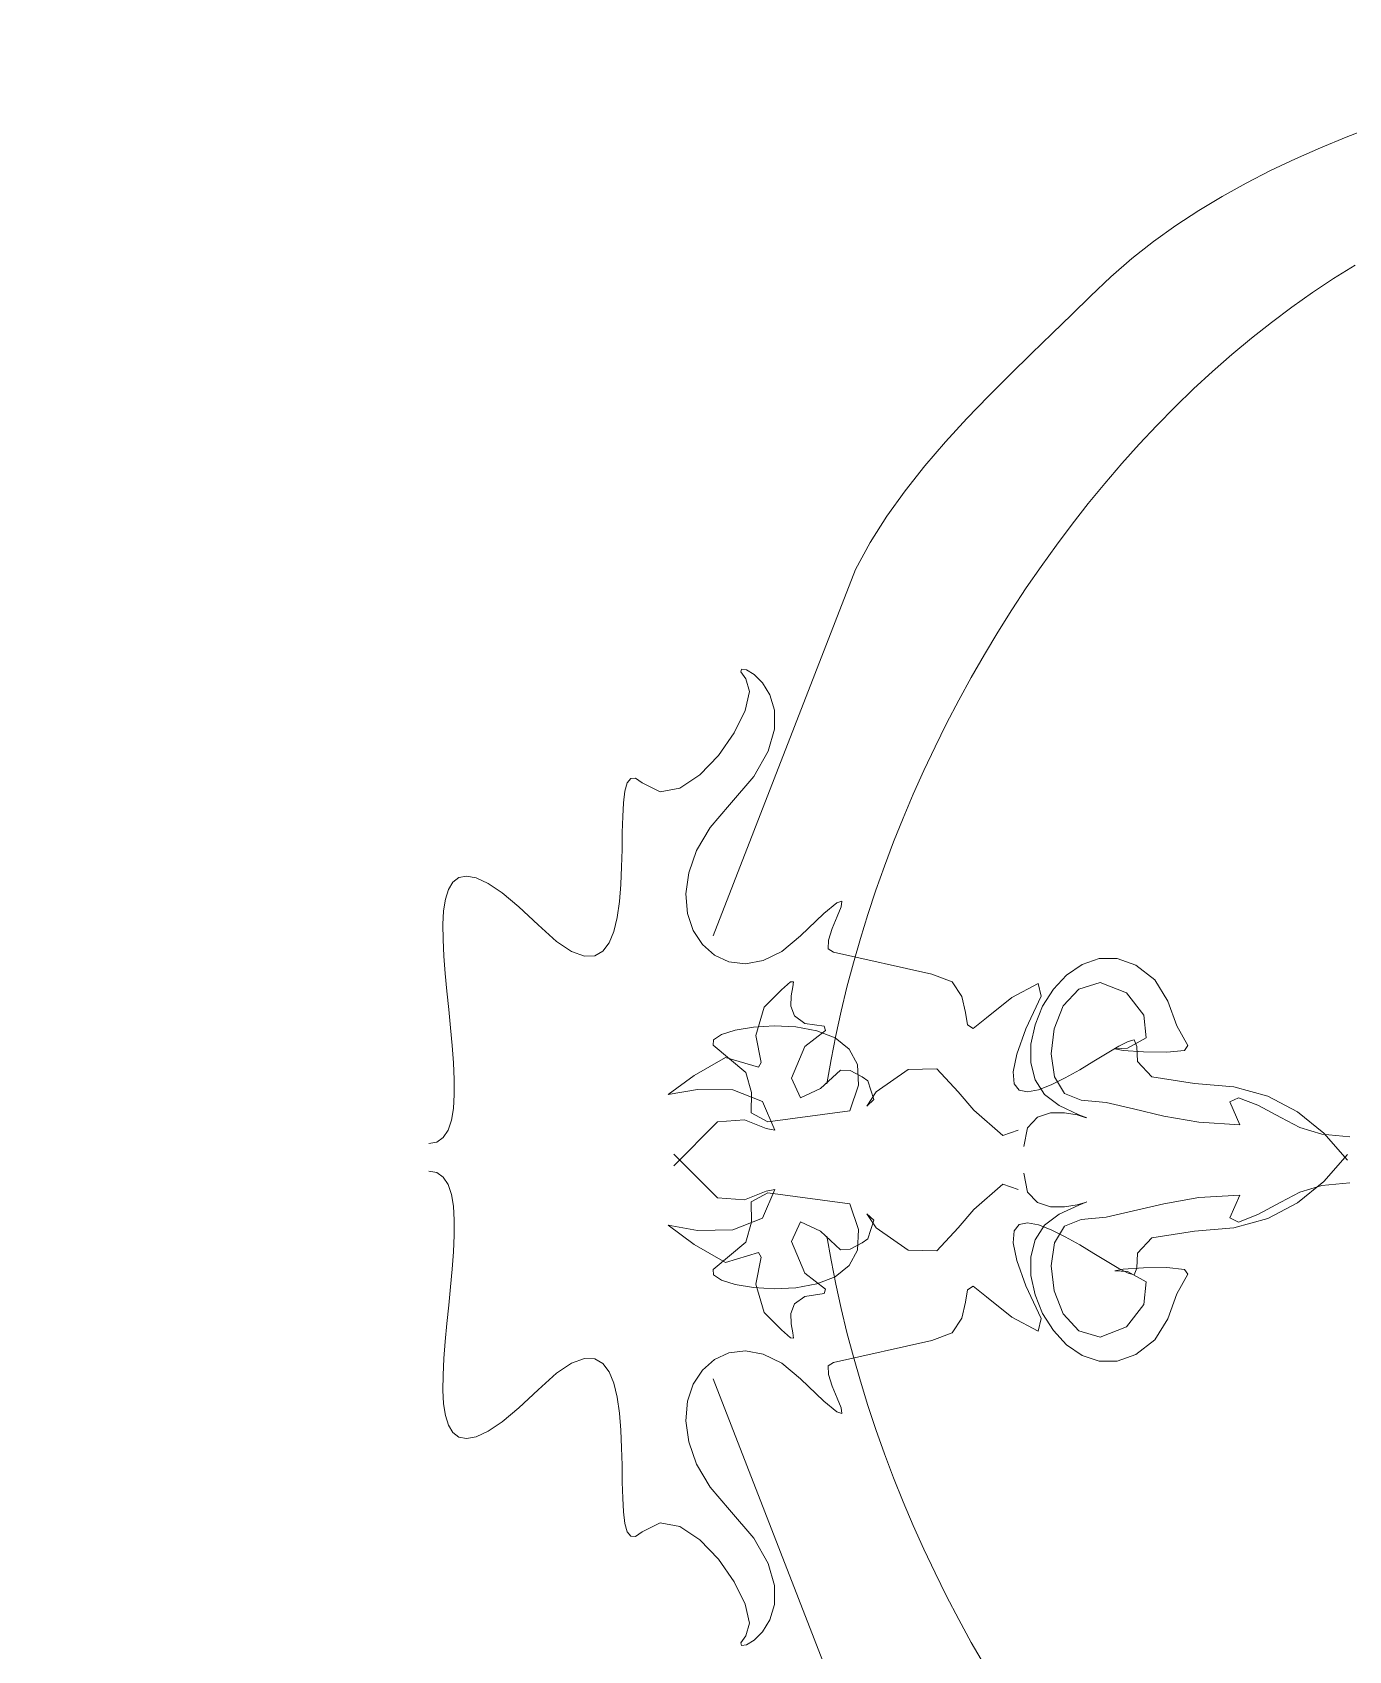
# Model space of a CAD drawing. Header units: centimetres. Extents: x -377343 to 693706, y 194584 to 813780.
# Drawn here: x 209180.1 to 209234.3, y 498981.6 to 499048.2 of the extents above; entities that cross this region are included whole.
import ezdxf

# ---------------------------------------------------------------- set-up
doc = ezdxf.new("R2010")
doc.units = ezdxf.units.CM
doc.layers.add('PIPA', color=11, linetype='Continuous')
doc.layers.add('TEXT', color=7, linetype='Continuous')

msp = doc.modelspace()

# ---------------------------------------------------------------- linework, layer by layer
at = {"layer": 'PIPA', "lineweight": 35, "extrusion": (0, 0.816497, 0.57735), "elevation": 193451.324}
msp.add_lwpolyline([(-421704.212, -325591.681), (-159560.265, -63447.734), (377343.333, -600351.331), (-158232.47, -1135927.133), (-693706.405, -600453.199), (-454216.825, -360963.619)], dxfattribs=at)
at = {"layer": 'TEXT', "color": 2, "linetype": 'Continuous', "lineweight": 13}
for p, q in [((209235.314, 499044.336), (209234.25, 499043.924)), ((209233.197, 499043.491), (209232.159, 499043.033)), ((209234.25, 499043.924), (209233.197, 499043.491)), ((209232.159, 499043.033), (209231.136, 499042.549)), ((209230.13, 499042.034), (209229.144, 499041.488)), ((209231.136, 499042.549), (209230.13, 499042.034)), ((209229.144, 499041.488), (209228.178, 499040.906)), ((209228.178, 499040.906), (209227.235, 499040.286)), ((209227.235, 499040.286), (209226.315, 499039.626)), ((209226.315, 499039.626), (209225.421, 499038.922)), ((209225.421, 499038.922), (209224.555, 499038.173)), ((209224.555, 499038.173), (209223.717, 499037.376)), ((209232.866, 499037.526), (209233.733, 499038.103)), ((209232.866, 499037.526), (209233.733, 499038.103)), ((209233.733, 499038.103), (209234.614, 499038.654)), ((209233.733, 499038.103), (209234.614, 499038.654)), ((209223.717, 499037.376), (209222.954, 499036.625)), ((209232.012, 499036.923), (209232.866, 499037.526)), ((209232.012, 499036.923), (209232.866, 499037.526)), ((209231.173, 499036.296), (209232.012, 499036.923)), ((209231.173, 499036.296), (209232.012, 499036.923)), ((209222.954, 499036.625), (209222.139, 499035.838)), ((209230.348, 499035.644), (209231.173, 499036.296)), ((209230.348, 499035.644), (209231.173, 499036.296)), ((209222.139, 499035.838), (209221.285, 499035.015)), ((209229.539, 499034.97), (209230.348, 499035.644)), ((209229.539, 499034.97), (209230.348, 499035.644)), ((209221.285, 499035.015), (209220.406, 499034.156)), ((209228.744, 499034.273), (209229.539, 499034.97)), ((209228.744, 499034.273), (209229.539, 499034.97)), ((209220.406, 499034.156), (209219.513, 499033.263)), ((209227.964, 499033.554), (209228.744, 499034.273)), ((209227.964, 499033.554), (209228.744, 499034.273)), ((209227.2, 499032.815), (209227.964, 499033.554)), ((209227.2, 499032.815), (209227.964, 499033.554)), ((209219.513, 499033.263), (209218.622, 499032.337)), ((209226.452, 499032.055), (209227.2, 499032.815)), ((209226.452, 499032.055), (209227.2, 499032.815)), ((209218.622, 499032.337), (209217.744, 499031.378)), ((209225.72, 499031.277), (209226.452, 499032.055)), ((209225.72, 499031.277), (209226.452, 499032.055)), ((209217.744, 499031.378), (209216.894, 499030.386)), ((209225.005, 499030.48), (209225.72, 499031.277)), ((209225.005, 499030.48), (209225.72, 499031.277)), ((209216.894, 499030.386), (209216.084, 499029.363)), ((209224.306, 499029.665), (209225.005, 499030.48)), ((209224.306, 499029.665), (209225.005, 499030.48)), ((209216.084, 499029.363), (209215.329, 499028.31)), ((209223.624, 499028.834), (209224.306, 499029.665)), ((209223.624, 499028.834), (209224.306, 499029.665)), ((209222.959, 499027.987), (209223.624, 499028.834)), ((209222.959, 499027.987), (209223.624, 499028.834)), ((209215.329, 499028.31), (209214.641, 499027.227)), ((209222.312, 499027.124), (209222.959, 499027.987)), ((209222.312, 499027.124), (209222.959, 499027.987)), ((209214.641, 499027.227), (209214.033, 499026.115)), ((209221.682, 499026.248), (209222.312, 499027.124)), ((209221.682, 499026.248), (209222.312, 499027.124)), ((209214.033, 499026.115), (209208.177, 499011.026)), ((209221.071, 499025.357), (209221.682, 499026.248)), ((209221.071, 499025.357), (209221.682, 499026.248)), ((209220.477, 499024.454), (209221.071, 499025.357)), ((209220.477, 499024.454), (209221.071, 499025.357)), ((209219.903, 499023.539), (209220.477, 499024.454)), ((209219.903, 499023.539), (209220.477, 499024.454)), ((209219.347, 499022.612), (209219.903, 499023.539)), ((209219.347, 499022.612), (209219.903, 499023.539)), ((209209.342, 499022.019), (209209.31, 499021.897)), ((209209.551, 499021.981), (209209.342, 499022.019)), ((209218.81, 499021.676), (209219.347, 499022.612)), ((209218.81, 499021.676), (209219.347, 499022.612)), ((209209.31, 499021.897), (209209.529, 499021.611)), ((209209.529, 499021.611), (209209.677, 499021.095)), ((209209.866, 499021.789), (209209.551, 499021.981)), ((209210.211, 499021.445), (209209.866, 499021.789)), ((209210.515, 499020.953), (209210.211, 499021.445)), ((209218.292, 499020.73), (209218.81, 499021.676)), ((209218.292, 499020.73), (209218.81, 499021.676)), ((209209.677, 499021.095), (209209.493, 499020.309)), ((209210.705, 499020.319), (209210.515, 499020.953)), ((209217.794, 499019.774), (209218.292, 499020.73)), ((209217.794, 499019.774), (209218.292, 499020.73)), ((209209.493, 499020.309), (209209.046, 499019.386)), ((209210.706, 499019.546), (209210.705, 499020.319)), ((209209.046, 499019.386), (209208.403, 499018.458)), ((209210.447, 499018.637), (209210.706, 499019.546)), ((209217.316, 499018.811), (209217.794, 499019.774)), ((209217.316, 499018.811), (209217.794, 499019.774)), ((209216.858, 499017.841), (209217.316, 499018.811)), ((209216.858, 499017.841), (209217.316, 499018.811)), ((209208.403, 499018.458), (209207.633, 499017.657)), ((209209.853, 499017.598), (209210.447, 499018.637)), ((209204.783, 499017.515), (209204.641, 499017.325)), ((209204.983, 499017.526), (209204.783, 499017.515)), ((209205.25, 499017.332), (209204.983, 499017.526)), ((209205.988, 499016.962), (209205.25, 499017.332)), ((209207.633, 499017.657), (209206.805, 499017.114)), ((209208.853, 499016.431), (209209.853, 499017.598)), ((209216.421, 499016.865), (209216.858, 499017.841)), ((209216.421, 499016.865), (209216.858, 499017.841)), ((209204.545, 499016.983), (209204.486, 499016.512)), ((209204.641, 499017.325), (209204.545, 499016.983)), ((209206.805, 499017.114), (209205.988, 499016.962)), ((209216.004, 499015.882), (209216.421, 499016.865)), ((209216.004, 499015.882), (209216.421, 499016.865)), ((209204.486, 499016.512), (209204.453, 499015.94)), ((209208.05, 499015.488), (209208.853, 499016.431)), ((209204.453, 499015.94), (209204.436, 499015.29)), ((209207.497, 499014.544), (209208.05, 499015.488)), ((209215.608, 499014.895), (209216.004, 499015.882)), ((209215.608, 499014.895), (209216.004, 499015.882)), ((209204.436, 499015.29), (209204.424, 499014.59)), ((209215.234, 499013.904), (209215.608, 499014.895)), ((209215.234, 499013.904), (209215.608, 499014.895)), ((209204.424, 499014.59), (209204.408, 499013.864)), ((209207.173, 499013.625), (209207.497, 499014.544)), ((209197.703, 499013.428), (209197.456, 499013.242)), ((209198.023, 499013.489), (209197.703, 499013.428)), ((209198.423, 499013.412), (209198.023, 499013.489)), ((209198.911, 499013.184), (209198.423, 499013.412)), ((209204.408, 499013.864), (209204.377, 499013.138)), ((209207.056, 499012.753), (209207.173, 499013.625)), ((209214.881, 499012.91), (209215.234, 499013.904)), ((209214.881, 499012.91), (209215.234, 499013.904)), ((209197.274, 499012.943), (209197.15, 499012.544)), ((209197.456, 499013.242), (209197.274, 499012.943)), ((209199.493, 499012.795), (209198.911, 499013.184)), ((209200.177, 499012.229), (209199.493, 499012.795)), ((209204.377, 499013.138), (209204.32, 499012.437)), ((209207.125, 499011.954), (209207.056, 499012.753)), ((209214.549, 499011.914), (209214.881, 499012.91)), ((209214.549, 499011.914), (209214.881, 499012.91)), ((209197.077, 499012.058), (209197.047, 499011.496)), ((209197.15, 499012.544), (209197.077, 499012.058)), ((209200.971, 499011.477), (209200.177, 499012.229)), ((209204.32, 499012.437), (209204.228, 499011.786)), ((209213.275, 499012.394), (209212.739, 499011.952)), ((209213.482, 499012.453), (209213.275, 499012.394)), ((209213.291, 499011.819), (209213.456, 499012.227)), ((209213.456, 499012.227), (209213.482, 499012.453)), ((209197.047, 499011.496), (209197.053, 499010.871)), ((209201.719, 499010.802), (209200.971, 499011.477)), ((209204.228, 499011.786), (209204.09, 499011.213)), ((209207.358, 499011.25), (209207.125, 499011.954)), ((209212.739, 499011.952), (209211.781, 499011.026)), ((209212.923, 499010.851), (209213.082, 499011.326)), ((209213.082, 499011.326), (209213.291, 499011.819)), ((209214.24, 499010.916), (209214.549, 499011.914)), ((209214.24, 499010.916), (209214.549, 499011.914)), ((209197.053, 499010.871), (209197.088, 499010.196)), ((209202.349, 499010.382), (209201.719, 499010.802)), ((209203.895, 499010.741), (209203.634, 499010.396)), ((209204.09, 499011.213), (209203.895, 499010.741)), ((209207.734, 499010.666), (209207.358, 499011.25)), ((209208.231, 499010.227), (209207.734, 499010.666)), ((209211.781, 499011.026), (209211.001, 499010.387)), ((209212.908, 499010.492), (209212.923, 499010.851)), ((209213.953, 499009.917), (209214.24, 499010.916)), ((209213.953, 499009.917), (209214.24, 499010.916)), ((209197.088, 499010.196), (209197.144, 499009.483)), ((209202.872, 499010.191), (209202.349, 499010.382)), ((209203.297, 499010.205), (209202.872, 499010.191)), ((209203.634, 499010.396), (209203.297, 499010.205)), ((209208.828, 499009.955), (209208.231, 499010.227)), ((209210.234, 499010.011), (209209.503, 499009.875)), ((209211.001, 499010.387), (209210.234, 499010.011)), ((209213.132, 499010.351), (209212.908, 499010.492)), ((209217.186, 499009.45), (209213.132, 499010.351)), ((209223.369, 499009.853), (209224.07, 499010.095)), ((209223.369, 499009.853), (209224.07, 499010.095)), ((209224.07, 499010.095), (209224.817, 499010.099)), ((209224.07, 499010.095), (209224.817, 499010.099)), ((209224.817, 499010.099), (209225.592, 499009.821)), ((209224.817, 499010.099), (209225.592, 499009.821)), ((209197.144, 499009.483), (209197.214, 499008.746)), ((209209.503, 499009.875), (209208.828, 499009.955)), ((209213.688, 499008.918), (209213.953, 499009.917)), ((209213.688, 499008.918), (209213.953, 499009.917)), ((209218.025, 499009.129), (209217.186, 499009.45)), ((209222.189, 499008.825), (209222.736, 499009.415)), ((209222.189, 499008.825), (209222.736, 499009.415)), ((209222.736, 499009.415), (209223.369, 499009.853)), ((209222.736, 499009.415), (209223.369, 499009.853)), ((209225.592, 499009.821), (209226.374, 499009.218)), ((209225.592, 499009.821), (209226.374, 499009.218)), ((209197.214, 499008.746), (209197.29, 499007.995)), ((209210.271, 499008.092), (209210.997, 499008.806)), ((209210.271, 499008.092), (209210.997, 499008.806)), ((209210.997, 499008.806), (209211.369, 499009.128)), ((209210.997, 499008.806), (209211.369, 499009.128)), ((209211.369, 499009.128), (209211.489, 499009.139)), ((209211.369, 499009.128), (209211.489, 499009.139)), ((209211.462, 499008.922), (209211.391, 499008.559)), ((209211.462, 499008.922), (209211.391, 499008.559)), ((209211.489, 499009.139), (209211.462, 499008.922)), ((209211.489, 499009.139), (209211.462, 499008.922)), ((209213.447, 499007.92), (209213.688, 499008.918)), ((209213.447, 499007.92), (209213.688, 499008.918)), ((209218.42, 499008.532), (209218.025, 499009.129)), ((209221.557, 499009.066), (209220.472, 499008.482)), ((209221.69, 499008.549), (209221.557, 499009.066)), ((209221.748, 499008.125), (209222.189, 499008.825)), ((209221.748, 499008.125), (209222.189, 499008.825)), ((209223.233, 499008.837), (209222.596, 499008.145)), ((209223.233, 499008.837), (209222.596, 499008.145)), ((209224.122, 499009.105), (209223.233, 499008.837)), ((209224.122, 499009.105), (209223.233, 499008.837)), ((209225.2, 499008.683), (209224.122, 499009.105)), ((209225.2, 499008.683), (209224.122, 499009.105)), ((209225.909, 499007.754), (209225.2, 499008.683)), ((209225.909, 499007.754), (209225.2, 499008.683)), ((209226.374, 499009.218), (209226.899, 499008.342)), ((209226.374, 499009.218), (209226.899, 499008.342)), ((209197.29, 499007.995), (209197.366, 499007.244)), ((209209.937, 499006.924), (209210.271, 499008.092)), ((209209.937, 499006.924), (209210.271, 499008.092)), ((209211.391, 499008.559), (209211.38, 499008.134)), ((209211.391, 499008.559), (209211.38, 499008.134)), ((209211.38, 499008.134), (209211.534, 499007.727)), ((209211.38, 499008.134), (209211.534, 499007.727)), ((209218.565, 499007.873), (209218.42, 499008.532)), ((209220.472, 499008.482), (209219.438, 499007.648)), ((209221.061, 499007.192), (209221.69, 499008.549)), ((209221.433, 499007.359), (209221.748, 499008.125)), ((209221.433, 499007.359), (209221.748, 499008.125)), ((209222.596, 499008.145), (209222.216, 499007.2)), ((209222.596, 499008.145), (209222.216, 499007.2)), ((209226.899, 499008.342), (209227.275, 499007.316)), ((209226.899, 499008.342), (209227.275, 499007.316)), ((209211.534, 499007.727), (209211.955, 499007.423)), ((209211.534, 499007.727), (209211.955, 499007.423)), ((209211.955, 499007.423), (209212.748, 499007.304)), ((209211.955, 499007.423), (209212.748, 499007.304)), ((209213.228, 499006.924), (209213.447, 499007.92)), ((209213.228, 499006.924), (209213.447, 499007.92)), ((209218.654, 499007.364), (209218.565, 499007.873)), ((209218.88, 499007.218), (209218.654, 499007.364)), ((209219.438, 499007.648), (209218.88, 499007.218)), ((209221.263, 499006.569), (209221.433, 499007.359)), ((209221.263, 499006.569), (209221.433, 499007.359)), ((209226.006, 499006.825), (209225.909, 499007.754)), ((209226.006, 499006.825), (209225.909, 499007.754)), ((209197.366, 499007.244), (209197.434, 499006.505)), ((209208.189, 499006.748), (209208.177, 499006.522)), ((209208.516, 499006.963), (209208.189, 499006.748)), ((209209.089, 499007.145), (209208.516, 499006.963)), ((209209.837, 499007.273), (209209.089, 499007.145)), ((209210.692, 499007.325), (209209.837, 499007.273)), ((209210.154, 499005.806), (209209.937, 499006.924)), ((209210.154, 499005.806), (209209.937, 499006.924)), ((209211.584, 499007.282), (209210.692, 499007.325)), ((209212.442, 499007.121), (209211.584, 499007.282)), ((209212.799, 499007.124), (209211.948, 499006.469)), ((209212.799, 499007.124), (209211.948, 499006.469)), ((209213.199, 499006.822), (209212.442, 499007.121)), ((209212.748, 499007.304), (209212.799, 499007.124)), ((209212.748, 499007.304), (209212.799, 499007.124)), ((209213.033, 499005.93), (209213.228, 499006.924)), ((209213.033, 499005.93), (209213.228, 499006.924)), ((209213.783, 499006.364), (209213.199, 499006.822)), ((209220.684, 499006.161), (209221.061, 499007.192)), ((209222.216, 499007.2), (209222.095, 499006.169)), ((209222.216, 499007.2), (209222.095, 499006.169)), ((209225.265, 499006.675), (209224.885, 499006.481)), ((209225.248, 499006.403), (209226.006, 499006.825)), ((209225.248, 499006.403), (209226.006, 499006.825)), ((209225.519, 499006.747), (209225.265, 499006.675)), ((209225.621, 499006.466), (209225.519, 499006.747)), ((209227.275, 499007.316), (209227.725, 499006.515)), ((209227.275, 499007.316), (209227.725, 499006.515)), ((209197.434, 499006.505), (209197.486, 499005.791)), ((209207.393, 499005.281), (209208.682, 499006.023)), ((209207.393, 499005.281), (209208.682, 499006.023)), ((209208.177, 499006.522), (209209.529, 499005.396)), ((209208.682, 499006.023), (209210.046, 499005.614)), ((209208.682, 499006.023), (209210.046, 499005.614)), ((209211.948, 499006.469), (209211.397, 499005.164)), ((209211.948, 499006.469), (209211.397, 499005.164)), ((209214.126, 499005.724), (209213.783, 499006.364)), ((209220.532, 499005.421), (209220.684, 499006.161)), ((209221.259, 499005.799), (209221.263, 499006.569)), ((209221.259, 499005.799), (209221.263, 499006.569)), ((209222.095, 499006.169), (209222.239, 499005.223)), ((209222.095, 499006.169), (209222.239, 499005.223)), ((209224.407, 499006.199), (209223.861, 499005.865)), ((209224.885, 499006.481), (209224.407, 499006.199)), ((209224.727, 499006.372), (209225.248, 499006.403)), ((209224.727, 499006.372), (209225.248, 499006.403)), ((209225.064, 499006.307), (209224.727, 499006.372)), ((209225.064, 499006.307), (209224.727, 499006.372)), ((209225.895, 499006.248), (209225.064, 499006.307)), ((209225.895, 499006.248), (209225.064, 499006.307)), ((209225.659, 499005.846), (209225.621, 499006.466)), ((209226.858, 499006.236), (209225.895, 499006.248)), ((209226.858, 499006.236), (209225.895, 499006.248)), ((209227.588, 499006.311), (209226.858, 499006.236)), ((209227.588, 499006.311), (209226.858, 499006.236)), ((209227.725, 499006.515), (209227.588, 499006.311)), ((209227.725, 499006.515), (209227.588, 499006.311)), ((209197.486, 499005.791), (209197.516, 499005.114)), ((209209.529, 499005.396), (209209.762, 499004.57)), ((209210.046, 499005.614), (209210.154, 499005.806)), ((209210.046, 499005.614), (209210.154, 499005.806)), ((209212.598, 499004.739), (209213.424, 499005.502)), ((209212.598, 499004.739), (209213.424, 499005.502)), ((209212.861, 499004.939), (209213.033, 499005.93)), ((209212.861, 499004.939), (209213.033, 499005.93)), ((209213.424, 499005.502), (209213.816, 499005.485)), ((209213.424, 499005.502), (209213.816, 499005.485)), ((209213.816, 499005.485), (209214.308, 499005.218)), ((209213.816, 499005.485), (209214.308, 499005.218)), ((209214.157, 499004.883), (209214.126, 499005.724)), ((209214.888, 499004.601), (209216.214, 499005.527)), ((209214.888, 499004.601), (209216.214, 499005.527)), ((209216.214, 499005.527), (209217.39, 499005.552)), ((209216.214, 499005.527), (209217.39, 499005.552)), ((209217.39, 499005.552), (209218.266, 499004.601)), ((209217.39, 499005.552), (209218.266, 499004.601)), ((209220.574, 499004.938), (209220.532, 499005.421)), ((209221.439, 499005.092), (209221.259, 499005.799)), ((209221.439, 499005.092), (209221.259, 499005.799)), ((209223.275, 499005.513), (209222.679, 499005.176)), ((209223.861, 499005.865), (209223.275, 499005.513)), ((209226.247, 499005.227), (209225.659, 499005.846)), ((209197.516, 499005.114), (209197.515, 499004.487)), ((209206.33, 499004.488), (209207.393, 499005.281)), ((209206.33, 499004.488), (209207.393, 499005.281)), ((209207.539, 499004.703), (209206.33, 499004.488)), ((209207.539, 499004.703), (209206.33, 499004.488)), ((209208.99, 499004.685), (209207.539, 499004.703)), ((209208.99, 499004.685), (209207.539, 499004.703)), ((209210.21, 499004.203), (209208.99, 499004.685)), ((209210.21, 499004.203), (209208.99, 499004.685)), ((209211.397, 499005.164), (209211.773, 499004.351)), ((209211.397, 499005.164), (209211.773, 499004.351)), ((209211.773, 499004.351), (209212.598, 499004.739)), ((209211.773, 499004.351), (209212.598, 499004.739)), ((209213.808, 499003.819), (209214.157, 499004.883)), ((209214.308, 499005.218), (209214.55, 499005.051)), ((209214.308, 499005.218), (209214.55, 499005.051)), ((209214.55, 499005.051), (209214.788, 499004.284)), ((209214.55, 499005.051), (209214.788, 499004.284)), ((209220.781, 499004.678), (209220.574, 499004.938)), ((209221.124, 499004.607), (209220.781, 499004.678)), ((209221.575, 499004.689), (209221.124, 499004.607)), ((209221.824, 499004.49), (209221.439, 499005.092)), ((209221.824, 499004.49), (209221.439, 499005.092)), ((209222.103, 499004.89), (209221.575, 499004.689)), ((209222.679, 499005.176), (209222.103, 499004.89)), ((209222.239, 499005.223), (209222.65, 499004.531)), ((209222.239, 499005.223), (209222.65, 499004.531)), ((209227.996, 499004.945), (209226.247, 499005.227)), ((209229.625, 499004.812), (209227.996, 499004.945)), ((209231.026, 499004.419), (209229.625, 499004.812)), ((209197.515, 499004.487), (209197.477, 499003.922)), ((209209.762, 499004.57), (209209.746, 499003.744)), ((209210.722, 499003.024), (209210.21, 499004.203)), ((209210.722, 499003.024), (209210.21, 499004.203)), ((209214.5, 499004.017), (209214.888, 499004.601)), ((209214.5, 499004.017), (209214.888, 499004.601)), ((209214.788, 499004.284), (209214.5, 499004.017)), ((209214.788, 499004.284), (209214.5, 499004.017)), ((209218.266, 499004.601), (209218.908, 499003.842)), ((209218.266, 499004.601), (209218.908, 499003.842)), ((209222.433, 499004.038), (209221.824, 499004.49)), ((209222.433, 499004.038), (209221.824, 499004.49)), ((209223.242, 499003.661), (209222.433, 499004.038)), ((209223.242, 499003.661), (209222.433, 499004.038)), ((209222.65, 499004.531), (209223.333, 499004.263)), ((209222.65, 499004.531), (209223.333, 499004.263)), ((209223.333, 499004.263), (209224.369, 499004.158)), ((209223.333, 499004.263), (209224.369, 499004.158)), ((209224.369, 499004.158), (209225.487, 499003.906)), ((209224.369, 499004.158), (209225.487, 499003.906)), ((209229.463, 499004.189), (209229.812, 499004.361)), ((209229.463, 499004.189), (209229.812, 499004.361)), ((209229.865, 499003.25), (209229.463, 499004.189)), ((209229.865, 499003.25), (209229.463, 499004.189)), ((209229.812, 499004.361), (209230.611, 499004.052)), ((209229.812, 499004.361), (209230.611, 499004.052)), ((209230.611, 499004.052), (209231.555, 499003.549)), ((209230.611, 499004.052), (209231.555, 499003.549)), ((209232.244, 499003.778), (209231.026, 499004.419)), ((209197.394, 499003.432), (209197.258, 499003.029)), ((209197.477, 499003.922), (209197.394, 499003.432)), ((209206.555, 499001.561), (209208.357, 499003.362)), ((209206.555, 499001.561), (209208.357, 499003.362)), ((209208.357, 499003.362), (209209.47, 499003.45)), ((209208.357, 499003.362), (209209.47, 499003.45)), ((209209.47, 499003.45), (209210.359, 499003.087)), ((209209.47, 499003.45), (209210.359, 499003.087)), ((209209.746, 499003.744), (209210.429, 499003.369)), ((209210.429, 499003.369), (209213.808, 499003.819)), ((209218.908, 499003.842), (209220.101, 499002.808)), ((209218.908, 499003.842), (209220.101, 499002.808)), ((209221.126, 499003.126), (209221.53, 499003.561)), ((209221.126, 499003.126), (209221.53, 499003.561)), ((209221.53, 499003.561), (209222.074, 499003.738)), ((209221.53, 499003.561), (209222.074, 499003.738)), ((209222.074, 499003.738), (209222.654, 499003.739)), ((209222.074, 499003.738), (209222.654, 499003.739)), ((209222.654, 499003.739), (209223.166, 499003.649)), ((209222.654, 499003.739), (209223.166, 499003.649)), ((209223.166, 499003.649), (209223.504, 499003.55)), ((209223.166, 499003.649), (209223.504, 499003.55)), ((209223.565, 499003.526), (209223.242, 499003.661)), ((209223.565, 499003.526), (209223.242, 499003.661)), ((209223.504, 499003.55), (209223.565, 499003.526)), ((209223.504, 499003.55), (209223.565, 499003.526)), ((209225.487, 499003.906), (209226.739, 499003.606)), ((209225.487, 499003.906), (209226.739, 499003.606)), ((209226.739, 499003.606), (209228.18, 499003.355)), ((209226.739, 499003.606), (209228.18, 499003.355)), ((209228.18, 499003.355), (209229.865, 499003.25)), ((209228.18, 499003.355), (209229.865, 499003.25)), ((209231.555, 499003.549), (209232.342, 499003.137)), ((209231.555, 499003.549), (209232.342, 499003.137)), ((209233.322, 499002.899), (209232.244, 499003.778)), ((209197.064, 499002.726), (209196.802, 499002.534)), ((209197.258, 499003.029), (209197.064, 499002.726)), ((209210.359, 499003.087), (209210.722, 499003.024)), ((209210.359, 499003.087), (209210.722, 499003.024)), ((209220.101, 499002.808), (209220.744, 499003.024)), ((209220.101, 499002.808), (209220.744, 499003.024)), ((209220.969, 499002.349), (209221.126, 499003.126)), ((209220.969, 499002.349), (209221.126, 499003.126)), ((209232.342, 499003.137), (209233.248, 499002.856)), ((209232.342, 499003.137), (209233.248, 499002.856)), ((209233.248, 499002.856), (209234.397, 499002.745)), ((209233.248, 499002.856), (209234.397, 499002.745)), ((209234.302, 499001.792), (209233.322, 499002.899)), ((209196.802, 499002.534), (209196.466, 499002.468)), ((209206.555, 499002.041), (209208.357, 499000.239)), ((209206.555, 499002.041), (209208.357, 499000.239)), ((209234.302, 499002.018), (209233.322, 499000.911)), ((209196.802, 499001.275), (209196.466, 499001.342)), ((209197.064, 499001.084), (209196.802, 499001.275)), ((209197.258, 499000.781), (209197.064, 499001.084)), ((209197.394, 499000.378), (209197.258, 499000.781)), ((209218.908, 498999.76), (209220.101, 499000.794)), ((209218.908, 498999.76), (209220.101, 499000.794)), ((209220.101, 499000.794), (209220.744, 499000.577)), ((209220.101, 499000.794), (209220.744, 499000.577)), ((209220.969, 499001.253), (209221.126, 499000.476)), ((209220.969, 499001.253), (209221.126, 499000.476)), ((209233.322, 499000.911), (209232.244, 499000.032)), ((209232.342, 499000.464), (209233.248, 499000.746)), ((209232.342, 499000.464), (209233.248, 499000.746)), ((209233.248, 499000.746), (209234.397, 499000.857)), ((209233.248, 499000.746), (209234.397, 499000.857)), ((209197.477, 498999.888), (209197.394, 499000.378)), ((209208.357, 499000.239), (209209.47, 499000.152)), ((209208.357, 499000.239), (209209.47, 499000.152)), ((209209.47, 499000.152), (209210.359, 499000.514)), ((209209.47, 499000.152), (209210.359, 499000.514)), ((209209.746, 499000.066), (209210.429, 499000.441)), ((209209.762, 498999.24), (209209.746, 499000.066)), ((209210.722, 499000.577), (209210.21, 498999.398)), ((209210.722, 499000.577), (209210.21, 498999.398)), ((209210.359, 499000.514), (209210.722, 499000.577)), ((209210.359, 499000.514), (209210.722, 499000.577)), ((209210.429, 499000.441), (209213.808, 498999.991)), ((209221.126, 499000.476), (209221.53, 499000.04)), ((209221.126, 499000.476), (209221.53, 499000.04)), ((209221.53, 499000.04), (209222.074, 498999.864)), ((209221.53, 499000.04), (209222.074, 498999.864)), ((209223.166, 498999.953), (209223.504, 499000.051)), ((209223.166, 498999.953), (209223.504, 499000.051)), ((209223.565, 499000.075), (209223.242, 498999.94)), ((209223.565, 499000.075), (209223.242, 498999.94)), ((209223.504, 499000.051), (209223.565, 499000.075)), ((209223.504, 499000.051), (209223.565, 499000.075)), ((209225.487, 498999.695), (209226.739, 498999.995)), ((209225.487, 498999.695), (209226.739, 498999.995)), ((209226.739, 498999.995), (209228.18, 499000.246)), ((209226.739, 498999.995), (209228.18, 499000.246)), ((209228.18, 499000.246), (209229.865, 499000.352)), ((209228.18, 499000.246), (209229.865, 499000.352)), ((209229.865, 499000.352), (209229.463, 498999.412)), ((209229.865, 499000.352), (209229.463, 498999.412)), ((209230.611, 498999.549), (209231.555, 499000.053)), ((209230.611, 498999.549), (209231.555, 499000.053)), ((209232.244, 499000.032), (209231.026, 498999.391)), ((209231.555, 499000.053), (209232.342, 499000.464)), ((209231.555, 499000.053), (209232.342, 499000.464)), ((209197.515, 498999.323), (209197.477, 498999.888)), ((209210.21, 498999.398), (209208.99, 498998.916)), ((209210.21, 498999.398), (209208.99, 498998.916)), ((209213.808, 498999.991), (209214.157, 498998.927)), ((209214.788, 498999.317), (209214.5, 498999.584)), ((209214.5, 498999.584), (209214.888, 498999)), ((209214.788, 498999.317), (209214.5, 498999.584)), ((209214.5, 498999.584), (209214.888, 498999)), ((209218.266, 498999), (209218.908, 498999.76)), ((209218.266, 498999), (209218.908, 498999.76)), ((209222.433, 498999.564), (209221.824, 498999.111)), ((209222.433, 498999.564), (209221.824, 498999.111)), ((209222.074, 498999.864), (209222.654, 498999.862)), ((209222.074, 498999.864), (209222.654, 498999.862)), ((209223.242, 498999.94), (209222.433, 498999.564)), ((209223.242, 498999.94), (209222.433, 498999.564)), ((209222.65, 498999.07), (209223.333, 498999.338)), ((209222.65, 498999.07), (209223.333, 498999.338)), ((209222.654, 498999.862), (209223.166, 498999.953)), ((209222.654, 498999.862), (209223.166, 498999.953)), ((209223.333, 498999.338), (209224.369, 498999.444)), ((209223.333, 498999.338), (209224.369, 498999.444)), ((209224.369, 498999.444), (209225.487, 498999.695)), ((209224.369, 498999.444), (209225.487, 498999.695)), ((209229.463, 498999.412), (209229.812, 498999.24)), ((209229.463, 498999.412), (209229.812, 498999.24)), ((209231.026, 498999.391), (209229.625, 498998.998)), ((209229.812, 498999.24), (209230.611, 498999.549)), ((209229.812, 498999.24), (209230.611, 498999.549)), ((209197.486, 498998.019), (209197.516, 498998.696)), ((209197.516, 498998.696), (209197.515, 498999.323)), ((209207.539, 498998.898), (209206.33, 498999.113)), ((209206.33, 498999.113), (209207.393, 498998.321)), ((209207.539, 498998.898), (209206.33, 498999.113)), ((209206.33, 498999.113), (209207.393, 498998.321)), ((209208.99, 498998.916), (209207.539, 498998.898)), ((209208.99, 498998.916), (209207.539, 498998.898)), ((209209.529, 498998.414), (209209.762, 498999.24)), ((209211.397, 498998.437), (209211.773, 498999.251)), ((209211.397, 498998.437), (209211.773, 498999.251)), ((209211.773, 498999.251), (209212.598, 498998.863)), ((209211.773, 498999.251), (209212.598, 498998.863)), ((209212.598, 498998.863), (209213.424, 498998.1)), ((209212.598, 498998.863), (209213.424, 498998.1)), ((209212.861, 498998.663), (209213.033, 498997.672)), ((209212.861, 498998.663), (209213.033, 498997.672)), ((209214.157, 498998.927), (209214.126, 498998.086)), ((209214.55, 498998.55), (209214.788, 498999.317)), ((209214.55, 498998.55), (209214.788, 498999.317)), ((209214.888, 498999), (209216.214, 498998.075)), ((209214.888, 498999), (209216.214, 498998.075)), ((209217.39, 498998.05), (209218.266, 498999)), ((209217.39, 498998.05), (209218.266, 498999)), ((209220.574, 498998.872), (209220.532, 498998.389)), ((209220.781, 498999.132), (209220.574, 498998.872)), ((209221.124, 498999.203), (209220.781, 498999.132)), ((209221.575, 498999.121), (209221.124, 498999.203)), ((209221.824, 498999.111), (209221.439, 498998.51)), ((209221.824, 498999.111), (209221.439, 498998.51)), ((209222.103, 498998.92), (209221.575, 498999.121)), ((209222.679, 498998.634), (209222.103, 498998.92)), ((209222.239, 498998.378), (209222.65, 498999.07)), ((209222.239, 498998.378), (209222.65, 498999.07)), ((209227.996, 498998.865), (209226.247, 498998.583)), ((209229.625, 498998.998), (209227.996, 498998.865)), ((209197.434, 498997.305), (209197.486, 498998.019)), ((209207.393, 498998.321), (209208.682, 498997.578)), ((209207.393, 498998.321), (209208.682, 498997.578)), ((209208.177, 498997.288), (209209.529, 498998.414)), ((209211.948, 498997.132), (209211.397, 498998.437)), ((209211.948, 498997.132), (209211.397, 498998.437)), ((209213.424, 498998.1), (209213.816, 498998.116)), ((209213.424, 498998.1), (209213.816, 498998.116)), ((209214.126, 498998.086), (209213.783, 498997.446)), ((209213.816, 498998.116), (209214.308, 498998.383)), ((209213.816, 498998.116), (209214.308, 498998.383)), ((209214.308, 498998.383), (209214.55, 498998.55)), ((209214.308, 498998.383), (209214.55, 498998.55)), ((209216.214, 498998.075), (209217.39, 498998.05)), ((209216.214, 498998.075), (209217.39, 498998.05)), ((209220.532, 498998.389), (209220.684, 498997.649)), ((209221.439, 498998.51), (209221.259, 498997.802)), ((209221.439, 498998.51), (209221.259, 498997.802)), ((209222.095, 498997.433), (209222.239, 498998.378)), ((209222.095, 498997.433), (209222.239, 498998.378)), ((209223.275, 498998.297), (209222.679, 498998.634)), ((209223.861, 498997.945), (209223.275, 498998.297)), ((209226.247, 498998.583), (209225.659, 498997.964)), ((209208.682, 498997.578), (209210.046, 498997.987)), ((209208.682, 498997.578), (209210.046, 498997.987)), ((209210.154, 498997.795), (209209.937, 498996.677)), ((209210.154, 498997.795), (209209.937, 498996.677)), ((209210.046, 498997.987), (209210.154, 498997.795)), ((209210.046, 498997.987), (209210.154, 498997.795)), ((209213.033, 498997.672), (209213.228, 498996.678)), ((209213.033, 498997.672), (209213.228, 498996.678)), ((209213.783, 498997.446), (209213.199, 498996.988)), ((209220.684, 498997.649), (209221.061, 498996.618)), ((209221.259, 498997.802), (209221.263, 498997.032)), ((209221.259, 498997.802), (209221.263, 498997.032)), ((209222.216, 498996.402), (209222.095, 498997.433)), ((209222.216, 498996.402), (209222.095, 498997.433)), ((209224.407, 498997.611), (209223.861, 498997.945)), ((209224.885, 498997.329), (209224.407, 498997.611)), ((209225.265, 498997.135), (209224.885, 498997.329)), ((209225.895, 498997.354), (209225.064, 498997.295)), ((209225.895, 498997.354), (209225.064, 498997.295)), ((209225.621, 498997.344), (209225.519, 498997.063)), ((209225.659, 498997.964), (209225.621, 498997.344)), ((209226.858, 498997.366), (209225.895, 498997.354)), ((209226.858, 498997.366), (209225.895, 498997.354)), ((209227.588, 498997.29), (209226.858, 498997.366)), ((209227.588, 498997.29), (209226.858, 498997.366)), ((209197.366, 498996.566), (209197.434, 498997.305)), ((209208.189, 498997.062), (209208.177, 498997.288)), ((209208.516, 498996.847), (209208.189, 498997.062)), ((209209.089, 498996.665), (209208.516, 498996.847)), ((209209.837, 498996.537), (209209.089, 498996.665)), ((209209.937, 498996.677), (209210.271, 498995.51)), ((209209.937, 498996.677), (209210.271, 498995.51)), ((209212.442, 498996.689), (209211.584, 498996.528)), ((209212.799, 498996.477), (209211.948, 498997.132)), ((209212.799, 498996.477), (209211.948, 498997.132)), ((209213.199, 498996.988), (209212.442, 498996.689)), ((209213.228, 498996.678), (209213.447, 498995.682)), ((209213.228, 498996.678), (209213.447, 498995.682)), ((209221.263, 498997.032), (209221.433, 498996.243)), ((209221.263, 498997.032), (209221.433, 498996.243)), ((209225.064, 498997.295), (209224.727, 498997.23)), ((209225.064, 498997.295), (209224.727, 498997.23)), ((209224.727, 498997.23), (209225.248, 498997.199)), ((209224.727, 498997.23), (209225.248, 498997.199)), ((209225.248, 498997.199), (209226.006, 498996.777)), ((209225.248, 498997.199), (209226.006, 498996.777)), ((209225.519, 498997.063), (209225.265, 498997.135)), ((209226.006, 498996.777), (209225.909, 498995.848)), ((209226.006, 498996.777), (209225.909, 498995.848)), ((209227.275, 498996.285), (209227.725, 498997.086)), ((209227.275, 498996.285), (209227.725, 498997.086)), ((209227.725, 498997.086), (209227.588, 498997.29)), ((209227.725, 498997.086), (209227.588, 498997.29)), ((209197.29, 498995.815), (209197.366, 498996.566)), ((209210.692, 498996.485), (209209.837, 498996.537)), ((209211.584, 498996.528), (209210.692, 498996.485)), ((209211.534, 498995.874), (209211.955, 498996.178)), ((209211.534, 498995.874), (209211.955, 498996.178)), ((209211.955, 498996.178), (209212.748, 498996.298)), ((209211.955, 498996.178), (209212.748, 498996.298)), ((209212.748, 498996.298), (209212.799, 498996.477)), ((209212.748, 498996.298), (209212.799, 498996.477)), ((209218.654, 498996.446), (209218.565, 498995.937)), ((209218.88, 498996.592), (209218.654, 498996.446)), ((209219.438, 498996.162), (209218.88, 498996.592)), ((209220.472, 498995.328), (209219.438, 498996.162)), ((209221.061, 498996.618), (209221.69, 498995.261)), ((209221.433, 498996.243), (209221.748, 498995.476)), ((209221.433, 498996.243), (209221.748, 498995.476)), ((209222.596, 498995.456), (209222.216, 498996.402)), ((209222.596, 498995.456), (209222.216, 498996.402)), ((209226.899, 498995.259), (209227.275, 498996.285)), ((209226.899, 498995.259), (209227.275, 498996.285)), ((209197.214, 498995.064), (209197.29, 498995.815)), ((209210.271, 498995.51), (209210.997, 498994.795)), ((209210.271, 498995.51), (209210.997, 498994.795)), ((209211.38, 498995.468), (209211.534, 498995.874)), ((209211.38, 498995.468), (209211.534, 498995.874)), ((209211.391, 498995.042), (209211.38, 498995.468)), ((209211.391, 498995.042), (209211.38, 498995.468)), ((209213.447, 498995.682), (209213.688, 498994.683)), ((209213.447, 498995.682), (209213.688, 498994.683)), ((209218.565, 498995.937), (209218.42, 498995.278)), ((209221.748, 498995.476), (209222.189, 498994.777)), ((209221.748, 498995.476), (209222.189, 498994.777)), ((209223.233, 498994.764), (209222.596, 498995.456)), ((209223.233, 498994.764), (209222.596, 498995.456)), ((209225.909, 498995.848), (209225.2, 498994.919)), ((209225.909, 498995.848), (209225.2, 498994.919)), ((209197.144, 498994.326), (209197.214, 498995.064)), ((209210.997, 498994.795), (209211.369, 498994.474)), ((209210.997, 498994.795), (209211.369, 498994.474)), ((209211.462, 498994.68), (209211.391, 498995.042)), ((209211.462, 498994.68), (209211.391, 498995.042)), ((209211.489, 498994.463), (209211.462, 498994.68)), ((209211.489, 498994.463), (209211.462, 498994.68)), ((209213.688, 498994.683), (209213.953, 498993.685)), ((209213.688, 498994.683), (209213.953, 498993.685)), ((209218.025, 498994.681), (209217.186, 498994.36)), ((209218.42, 498995.278), (209218.025, 498994.681)), ((209221.557, 498994.744), (209220.472, 498995.328)), ((209221.69, 498995.261), (209221.557, 498994.744)), ((209222.189, 498994.777), (209222.736, 498994.186)), ((209222.189, 498994.777), (209222.736, 498994.186)), ((209224.122, 498994.496), (209223.233, 498994.764)), ((209224.122, 498994.496), (209223.233, 498994.764)), ((209225.2, 498994.919), (209224.122, 498994.496)), ((209225.2, 498994.919), (209224.122, 498994.496)), ((209226.374, 498994.384), (209226.899, 498995.259)), ((209226.374, 498994.384), (209226.899, 498995.259)), ((209197.088, 498993.614), (209197.144, 498994.326)), ((209211.369, 498994.474), (209211.489, 498994.463)), ((209211.369, 498994.474), (209211.489, 498994.463)), ((209217.186, 498994.36), (209213.132, 498993.459)), ((209222.736, 498994.186), (209223.369, 498993.748)), ((209222.736, 498994.186), (209223.369, 498993.748)), ((209225.592, 498993.781), (209226.374, 498994.384)), ((209225.592, 498993.781), (209226.374, 498994.384)), ((209197.053, 498992.939), (209197.088, 498993.614)), ((209202.349, 498993.428), (209201.719, 498993.008)), ((209202.872, 498993.619), (209202.349, 498993.428)), ((209203.297, 498993.605), (209202.872, 498993.619)), ((209203.634, 498993.414), (209203.297, 498993.605)), ((209203.895, 498993.069), (209203.634, 498993.414)), ((209208.231, 498993.583), (209207.734, 498993.144)), ((209208.828, 498993.855), (209208.231, 498993.583)), ((209209.503, 498993.935), (209208.828, 498993.855)), ((209210.234, 498993.799), (209209.503, 498993.935)), ((209211.001, 498993.424), (209210.234, 498993.799)), ((209211.781, 498992.784), (209211.001, 498993.424)), ((209213.132, 498993.459), (209212.908, 498993.318)), ((209213.953, 498993.685), (209214.24, 498992.686)), ((209213.953, 498993.685), (209214.24, 498992.686)), ((209223.369, 498993.748), (209224.07, 498993.506)), ((209223.369, 498993.748), (209224.07, 498993.506)), ((209224.07, 498993.506), (209224.817, 498993.503)), ((209224.07, 498993.506), (209224.817, 498993.503)), ((209224.817, 498993.503), (209225.592, 498993.781)), ((209224.817, 498993.503), (209225.592, 498993.781)), ((209197.047, 498992.314), (209197.053, 498992.939)), ((209201.719, 498993.008), (209200.971, 498992.333)), ((209204.09, 498992.597), (209203.895, 498993.069)), ((209207.734, 498993.144), (209207.358, 498992.56)), ((209214.033, 498977.695), (209208.177, 498992.784)), ((209212.739, 498991.858), (209211.781, 498992.784)), ((209212.908, 498993.318), (209212.923, 498992.959)), ((209212.923, 498992.959), (209213.082, 498992.484)), ((209214.24, 498992.686), (209214.549, 498991.688)), ((209214.24, 498992.686), (209214.549, 498991.688)), ((209197.077, 498991.752), (209197.047, 498992.314)), ((209200.971, 498992.333), (209200.177, 498991.581)), ((209204.228, 498992.024), (209204.09, 498992.597)), ((209204.32, 498991.373), (209204.228, 498992.024)), ((209207.358, 498992.56), (209207.125, 498991.856)), ((209213.082, 498992.484), (209213.291, 498991.991)), ((209197.15, 498991.266), (209197.077, 498991.752)), ((209200.177, 498991.581), (209199.493, 498991.016)), ((209204.377, 498990.673), (209204.32, 498991.373)), ((209207.125, 498991.856), (209207.056, 498991.057)), ((209213.275, 498991.416), (209212.739, 498991.858)), ((209213.482, 498991.358), (209213.275, 498991.416)), ((209213.291, 498991.991), (209213.456, 498991.583)), ((209213.456, 498991.583), (209213.482, 498991.358)), ((209214.549, 498991.688), (209214.881, 498990.691)), ((209214.549, 498991.688), (209214.881, 498990.691)), ((209197.274, 498990.867), (209197.15, 498991.266)), ((209197.456, 498990.568), (209197.274, 498990.867)), ((209199.493, 498991.016), (209198.911, 498990.626)), ((209204.408, 498989.946), (209204.377, 498990.673)), ((209207.056, 498991.057), (209207.173, 498990.185)), ((209214.881, 498990.691), (209215.234, 498989.697)), ((209214.881, 498990.691), (209215.234, 498989.697)), ((209197.703, 498990.382), (209197.456, 498990.568)), ((209198.023, 498990.321), (209197.703, 498990.382)), ((209198.423, 498990.398), (209198.023, 498990.321)), ((209198.911, 498990.626), (209198.423, 498990.398)), ((209207.173, 498990.185), (209207.497, 498989.266)), ((209204.424, 498989.22), (209204.408, 498989.946)), ((209215.234, 498989.697), (209215.608, 498988.706)), ((209215.234, 498989.697), (209215.608, 498988.706)), ((209204.436, 498988.52), (209204.424, 498989.22)), ((209207.497, 498989.266), (209208.05, 498988.322)), ((209215.608, 498988.706), (209216.004, 498987.719)), ((209215.608, 498988.706), (209216.004, 498987.719)), ((209204.453, 498987.87), (209204.436, 498988.52)), ((209208.05, 498988.322), (209208.853, 498987.379)), ((209204.486, 498987.298), (209204.453, 498987.87)), ((209208.853, 498987.379), (209209.853, 498986.212)), ((209216.004, 498987.719), (209216.421, 498986.737)), ((209216.004, 498987.719), (209216.421, 498986.737)), ((209204.545, 498986.827), (209204.486, 498987.298)), ((209204.641, 498986.485), (209204.545, 498986.827)), ((209205.988, 498986.848), (209205.25, 498986.478)), ((209206.805, 498986.696), (209205.988, 498986.848)), ((209207.633, 498986.153), (209206.805, 498986.696)), ((209216.421, 498986.737), (209216.858, 498985.76)), ((209216.421, 498986.737), (209216.858, 498985.76)), ((209204.783, 498986.295), (209204.641, 498986.485)), ((209204.983, 498986.284), (209204.783, 498986.295)), ((209205.25, 498986.478), (209204.983, 498986.284)), ((209208.403, 498985.352), (209207.633, 498986.153)), ((209209.853, 498986.212), (209210.447, 498985.173)), ((209209.046, 498984.424), (209208.403, 498985.352)), ((209216.858, 498985.76), (209217.316, 498984.79)), ((209216.858, 498985.76), (209217.316, 498984.79)), ((209210.447, 498985.173), (209210.706, 498984.265)), ((209217.316, 498984.79), (209217.794, 498983.827)), ((209217.316, 498984.79), (209217.794, 498983.827)), ((209209.493, 498983.501), (209209.046, 498984.424)), ((209210.706, 498984.265), (209210.705, 498983.491)), ((209209.677, 498982.715), (209209.493, 498983.501)), ((209210.705, 498983.491), (209210.515, 498982.857)), ((209217.794, 498983.827), (209218.292, 498982.872)), ((209217.794, 498983.827), (209218.292, 498982.872)), ((209209.529, 498982.199), (209209.677, 498982.715)), ((209210.515, 498982.857), (209210.211, 498982.366)), ((209218.292, 498982.872), (209218.81, 498981.926)), ((209218.292, 498982.872), (209218.81, 498981.926)), ((209209.31, 498981.913), (209209.529, 498982.199)), ((209209.866, 498982.022), (209209.551, 498981.829)), ((209210.211, 498982.366), (209209.866, 498982.022)), ((209209.342, 498981.791), (209209.31, 498981.913)), ((209209.551, 498981.829), (209209.342, 498981.791)), ((209218.81, 498981.926), (209219.347, 498980.989)), ((209218.81, 498981.926), (209219.347, 498980.989))]:
    msp.add_line(p, q, dxfattribs=at)

doc.saveas('drawing.dxf')
